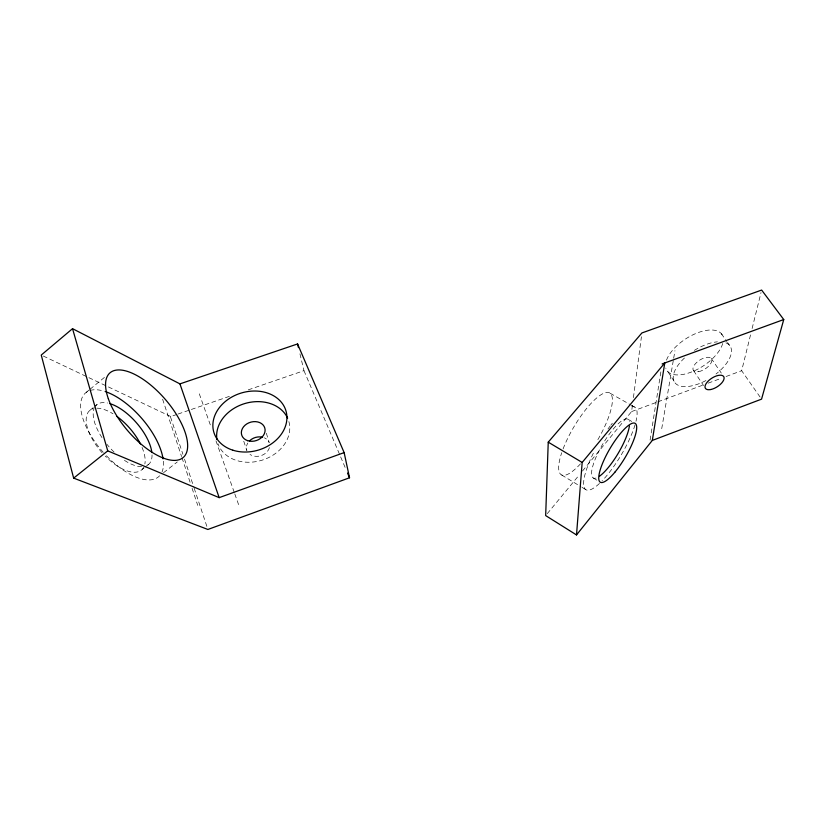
<?xml version="1.0" encoding="UTF-8"?>
<svg xmlns="http://www.w3.org/2000/svg" width="825" height="825" viewBox="0 0 825 825"><rect width="100%" height="100%" fill="white"/><g stroke="black" fill="none" stroke-linecap="round" stroke-linejoin="round"><path stroke-width="0.62" stroke-dasharray="4.12 3.09" d="M582.491 471.013L631.599 411.582L632.6 403.972M633.425 397.629L641.417 336.755M650.1 440.065L660.918 371.539M661.722 428.68L673.468 359.483M673.674 358.225L674.963 350.677M760.083 397.042L741.665 370.714L750.884 333.486M752.111 328.525L761.032 292.545M547.295 513.614L579.222 474.983M86.182 392.411L89.11 389.998M90.09 389.194L104.765 377.138M89.997 410.272L96.927 404.621M170.785 416.543L41.25 355.059M142.178 469.384L144.169 467.816M145.159 467.043L149.129 463.908M163.525 472.715L177.282 461.959M631.599 411.582L656.721 402.249M657.917 401.806L703.385 384.924M708.17 383.151L721.328 378.262M726.113 376.489L741.665 370.714M176.839 414.449L170.414 416.666L182.903 454.266M178.045 414.037L190.152 409.87M191.369 409.448L231.32 395.691M248.273 389.854L303.971 370.673L299.609 352.45M610.17 393.278L629.784 404.374M630.877 404.993L635.24 407.457M628.145 419.389L634.342 422.926M593.319 478.036L599.424 481.707M561.701 475.004L580.913 486.678M581.986 487.327L586.255 489.926M721.37 333.713L726.835 341.488M727.516 342.468L729.568 345.376M711.202 358.359L721.308 373.096M693.66 370.755L703.56 385.543M667.899 371.724L675.603 383.522M303.971 370.673L345.531 468.363M199.299 393.834L211.282 427.608M215.985 440.87L234.382 492.731M234.805 493.938L239.085 505.993M243.757 441.231L246.861 450.532A11.859 9.529 -17.2 0 1 247.789 443.066M184.511 459.113L193.782 487.018M194.184 488.225L207.879 529.464M162.618 399.259L181.583 456.576M181.995 457.803L190.462 483.409M192.081 488.287L197.732 505.364M266.362 433.259L269.198 442.613A11.859 9.529 -17.2 0 0 264.402 437.838M722.721 343.478A32.887 16.129 -33.1 0 1 693.629 371.137A32.887 16.129 -33.1 0 1 665.806 368.084M666.507 360.123A32.887 16.129 -33.1 0 1 696.723 333.145A32.887 16.129 -33.1 0 1 723.164 337.58M725.917 342.839A33.134 15.943 -32.9 0 1 716.028 373.993M705.922 380.562A33.134 15.943 -32.9 0 1 675.428 383.336A33.134 15.943 -32.9 0 1 684.502 357.968M694.372 350.377A33.134 15.943 -32.9 0 1 717.42 341.839M563.093 448.893A47.541 13.582 -59.4 0 1 605.571 392.628A47.541 13.582 -59.4 0 1 597.651 440.034M580.47 463.846A47.541 13.582 -59.4 0 1 561.722 452.719M631.816 406.735A47.994 12.653 -59.4 0 1 636.003 421.255M635.023 424.885A47.994 12.653 -59.4 0 1 602.044 480.903M599.445 483.471A47.994 12.653 -59.4 0 1 594.547 450.873M607.973 428.969A47.994 12.653 -59.4 0 1 610.149 426.02M610.882 425.061A47.994 12.653 -59.4 0 1 612.336 423.215M595.98 478.057A34.114 8.993 -59.4 0 1 602.9 443.84A34.114 8.993 -59.4 0 1 629.403 421.792M269.424 447.604A11.859 9.529 -17.2 0 1 261.432 455.534A11.859 9.529 -17.2 0 1 250.027 454.482M288.884 421.585A37.156 29.607 -16.9 0 1 262.185 460.154A37.156 29.607 -16.9 0 1 217.996 443.788M141.642 466.692A39.517 18.232 48.8 0 1 122.554 459.071M114.097 452.079A39.517 18.232 48.8 0 1 106.899 444.273M101.97 437.57A39.517 18.232 48.8 0 1 94.06 408.602M94.597 407.426A39.517 18.232 48.8 0 1 107.518 403.012M152.037 454.926A39.517 18.232 48.8 0 1 147.252 465.362M143.632 467.424A39.445 18.47 48.7 0 1 105.28 456.132M102.052 452.698A39.445 18.47 48.7 0 1 93.338 408.623M96.907 408.179A39.445 18.47 48.7 0 1 112.973 413.768M142.055 447.428A39.445 18.47 48.7 0 1 144.87 463.949M159.596 475.788A55.595 25.657 48.8 0 1 105.806 455.091M103.249 452.306A55.595 25.657 48.8 0 1 80.644 405.209A55.595 25.657 48.8 0 1 104.383 391.267M163.35 461.216A55.595 25.657 48.8 0 1 162.04 471.931M698.651 371.642A10.766 5.177 -32.9 0 0 711.8 359.576A10.766 5.177 -32.9 0 0 696.754 362.371A10.766 5.177 -32.9 0 0 698.651 371.642"/><path stroke-width="1.24" d="M652.317 440.416L761.558 399.145L783.75 319.543L761.64 290.07L641.912 332.949L548.243 442.159L545.665 515.594L576.51 534.93L652.317 440.416L664.764 362.959L582.172 462.454L576.51 534.93M72.538 328.67L41.25 355.059L73.662 478.129L207.879 529.464L349.532 477.778L344.138 452.605L297.567 343.942L179.943 383.883L72.538 328.67L107.735 450.863L219.172 497.64L344.138 452.605M73.662 478.129L107.735 450.863M662.124 363.928L783.75 319.543M548.243 442.159L582.172 462.454M347.531 473.076L349.532 477.778M179.943 383.883L219.172 497.64M297.567 343.942L298.444 347.593M629.393 425.989A34.114 8.993 -59.4 0 1 599.61 476.118M249.573 440.839A11.859 9.529 -17.2 0 1 262.618 437.24M216.913 439.467A37.156 29.607 -16.9 0 1 244.705 403.58A37.156 29.607 -16.9 0 1 287.626 418.151M116.995 416.47A39.445 18.47 48.7 0 1 140.467 443.994M105.456 391.617A55.595 25.657 48.8 0 1 163.061 458.855M109.735 403.58A39.517 18.232 48.8 0 1 151.862 452.523M710.686 389.534A10.89 5.084 -32.7 0 0 724.061 377.458A10.89 5.084 -32.7 0 0 708.912 380.387A10.89 5.084 -32.7 0 0 710.686 389.534M614.955 472.117A34.207 8.797 -59.4 0 0 635.374 423.514A34.207 8.797 -59.4 0 0 602.807 462.743A34.207 8.797 -59.4 0 0 614.955 472.117M247.655 440.674A12.076 9.622 -16.9 0 0 265.103 429.866A12.076 9.622 -16.9 0 0 246.922 423.833A12.076 9.622 -16.9 0 0 247.655 440.674M232.867 450.202A37.62 29.793 -16.7 0 0 286.883 416.213A37.62 29.793 -16.7 0 0 229.928 398.155A37.62 29.793 -16.7 0 0 232.867 450.202M108.353 398.784A55.966 24.461 49.1 0 0 178.612 459.876A55.966 24.461 49.1 0 0 152.831 386.832A55.966 24.461 49.1 0 0 108.353 398.784"/></g></svg>
